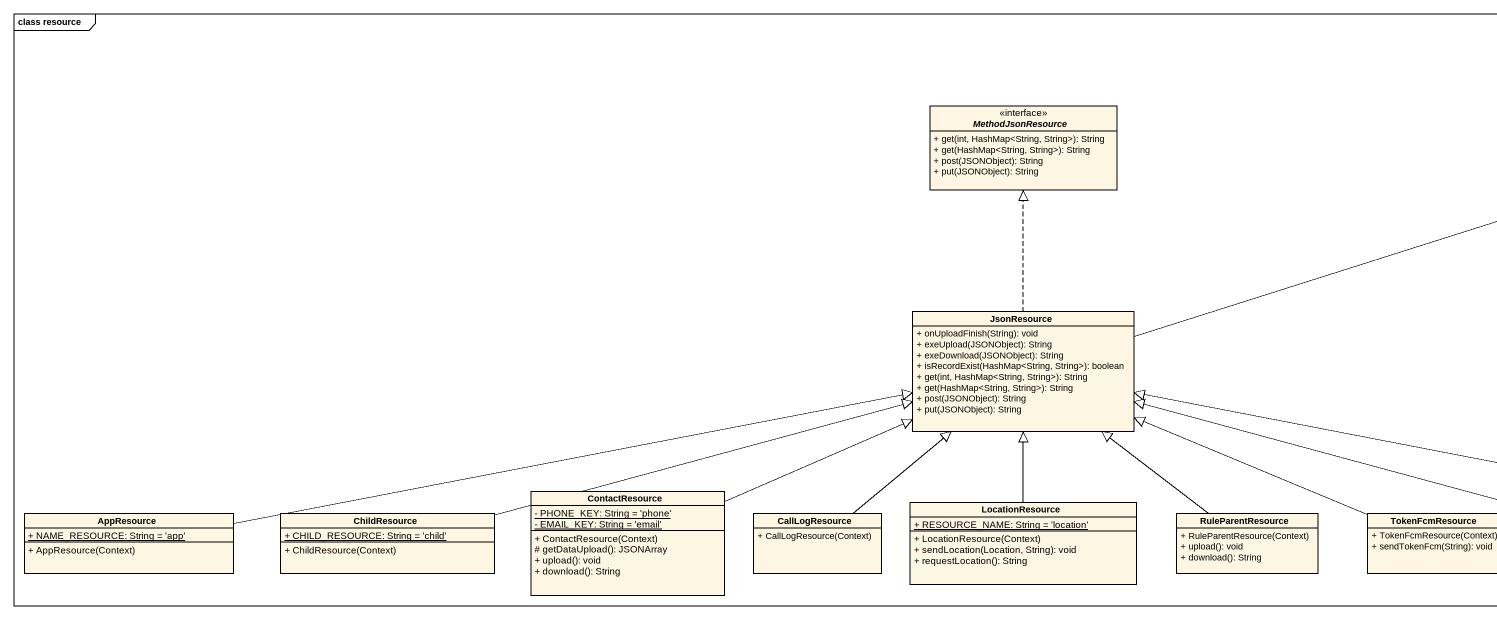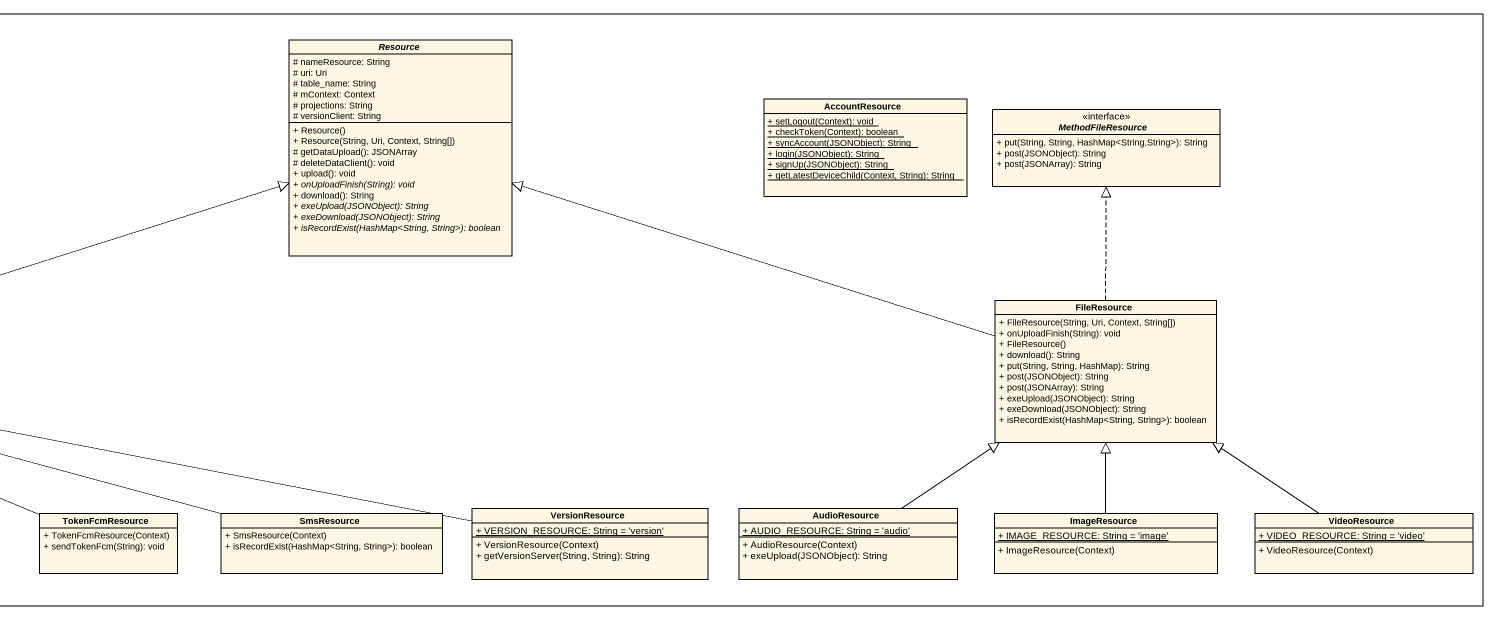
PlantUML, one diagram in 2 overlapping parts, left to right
@startuml
mainframe class resource
hide circle
hide empty members
skinparam classAttributeIconSize 0
abstract class Resource {
  # nameResource: String
  # uri: Uri
  # table_name: String
  # mContext: Context
  # projections: String
  # versionClient: String
  + Resource()
  + Resource(String, Uri, Context, String[])
  # getDataUpload(): JSONArray
  # deleteDataClient(): void
  + upload(): void
  {abstract} + onUploadFinish(String): void
  + download(): String
  {abstract} + exeUpload(JSONObject): String
  {abstract} + exeDownload(JSONObject): String
  {abstract} + isRecordExist(HashMap<String, String>): boolean
}
interface MethodJsonResource <<interface>> {
  + get(int, HashMap<String, String>): String
  + get(HashMap<String, String>): String
  + post(JSONObject): String
  + put(JSONObject): String
}
class AccountResource {
  {static} + setLogout(Context): void
  {static} + checkToken(Context): boolean
  {static} + syncAccount(JSONObject): String
  {static} + login(JSONObject): String
  {static} + signUp(JSONObject): String
  {static} + getLatestDeviceChild(Context, String): String
}
interface MethodFileResource <<interface>> {
  + put(String, String, HashMap<String,String>): String
  + post(JSONObject): String
  + post(JSONArray): String
}
class FileResource {
  + FileResource(String, Uri, Context, String[])
  + onUploadFinish(String): void
  + FileResource()
  + download(): String
  + put(String, String, HashMap): String
  + post(JSONObject): String
  + post(JSONArray): String
  + exeUpload(JSONObject): String
  + exeDownload(JSONObject): String
  + isRecordExist(HashMap<String, String>): boolean
}
class JsonResource {
  + onUploadFinish(String): void
  + exeUpload(JSONObject): String
  + exeDownload(JSONObject): String
  + isRecordExist(HashMap<String, String>): boolean
  + get(int, HashMap<String, String>): String
  + get(HashMap<String, String>): String
  + post(JSONObject): String
  + put(JSONObject): String
}
class ContactResource {
  {static} - PHONE_KEY: String = 'phone'
  {static} - EMAIL_KEY: String = 'email'
  + ContactResource(Context)
  # getDataUpload(): JSONArray
  + upload(): void
  + download(): String
}
class AppResource {
  {static} + NAME_RESOURCE: String = 'app'
  + AppResource(Context)
}
class ChildResource {
  {static} + CHILD_RESOURCE: String = 'child'
  + ChildResource(Context)
}
class CallLogResource {
  + CallLogResource(Context)
}
class LocationResource {
  {static} + RESOURCE_NAME: String = 'location'
  + LocationResource(Context)
  + sendLocation(Location, String): void
  + requestLocation(): String
}
class RuleParentResource {
  + RuleParentResource(Context)
  + upload(): void
  + download(): String
}
class TokenFcmResource {
  + TokenFcmResource(Context)
  + sendTokenFcm(String): void
}
class SmsResource {
  + SmsResource(Context)
  + isRecordExist(HashMap<String, String>): boolean
}
class VersionResource {
  {static} + VERSION_RESOURCE: String = 'version'
  + VersionResource(Context)
  + getVersionServer(String, String): String
}
class AudioResource {
  {static} + AUDIO_RESOURCE: String = 'audio'
  + AudioResource(Context)
  + exeUpload(JSONObject): String
}
class ImageResource {
  {static} + IMAGE_RESOURCE: String = 'image'
  + ImageResource(Context)
}
class VideoResource {
  {static} + VIDEO_RESOURCE: String = 'video'
  + VideoResource(Context)
}
FileResource -left-|> Resource
FileResource .up.|> MethodFileResource
JsonResource -right-|> Resource
JsonResource .up.|> MethodJsonResource
ContactResource -right-|> JsonResource
AppResource -right-|> JsonResource
ChildResource -right-|> JsonResource
CallLogResource -up-|> JsonResource
LocationResource -up-|> JsonResource
RuleParentResource -up-|> JsonResource
TokenFcmResource -left-|> JsonResource
SmsResource -left-|> JsonResource
VersionResource -left-|> JsonResource
AudioResource -up-|> FileResource
ImageResource -up-|> FileResource
VideoResource -up-|> FileResource
@enduml
